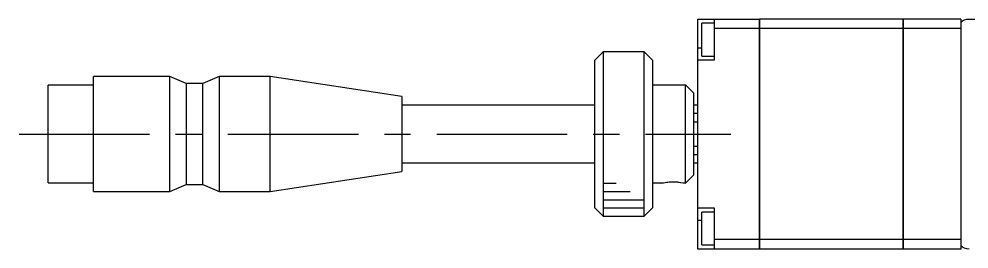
# Model space of a CAD drawing. Extents: x 0 to 698, y -8 to 617.
# Drawn here: x 357.6 to 473.1, y 281.9 to 309.9 of the extents above; entities that cross this region are included whole.
import ezdxf

# ---------------------------------------------------------------- set-up
doc = ezdxf.new("R2010")
doc.units = 0
doc.header["$LTSCALE"] = 0.5
doc.linetypes.add('CENTER', pattern=[50.8, 31.75, -6.35, 6.35, -6.35])
for name, color, linetype in [('MSM_CENTER', 1, 'CENTER'), ('MSM_CONTINUOUS', 7, 'CONTINUOUS'), ('MSM_NARROW', 5, 'CONTINUOUS')]:
    doc.layers.add(name, color=color, linetype=linetype)

msp = doc.modelspace()

# ---------------------------------------------------------------- linework, layer by layer
at = {"layer": 'MSM_CENTER'}
msp.add_line((357.57, 295.84), (444.17, 295.85), dxfattribs=at)
at = {"layer": 'MSM_CONTINUOUS'}
for p, q in [((440.12, 281.85), (440.12, 309.85)), ((440.12, 309.85), (447.62, 309.85)), ((442.12, 309.85), (442.12, 304.85)), ((447.62, 281.85), (447.62, 309.85)), ((447.62, 309.84), (447.63, 309.84)), ((447.63, 309.85), (447.63, 281.85)), ((465.12, 309.85), (447.63, 309.85)), ((465.12, 281.85), (465.12, 309.85)), ((465.12, 309.84), (465.13, 309.84)), ((472.12, 309.85), (465.13, 309.85)), ((465.13, 309.85), (465.13, 281.85)), ((472.12, 309.85), (472.12, 281.85)), ((473.12, 309.85), (492.62, 309.86)), ((442.12, 309.35), (440.62, 309.35)), ((440.62, 305.35), (440.62, 309.35)), ((447.62, 308.7), (442.12, 308.7)), ((447.62, 308.69), (447.63, 308.69)), ((465.12, 308.7), (447.63, 308.7)), ((465.12, 308.69), (465.13, 308.69)), ((472.12, 308.7), (465.13, 308.7)), ((472.12, 309.47), (472.12, 309.45)), ((440.12, 306.35), (440.62, 306.35)), ((428.62, 305.85), (427.62, 304.85)), ((433.62, 305.85), (428.62, 305.85)), ((428.62, 305.85), (428.62, 285.85)), ((434.62, 304.85), (433.62, 305.85)), ((433.62, 285.85), (433.62, 305.85)), ((440.62, 305.35), (442.12, 305.35)), ((427.62, 286.85), (427.62, 304.85)), ((434.62, 304.85), (434.62, 286.85)), ((442.12, 304.85), (440.12, 304.85)), ((375.92, 302.84), (366.62, 302.84)), ((366.62, 288.84), (366.62, 302.84)), ((377.92, 301.99), (375.92, 302.84)), ((375.92, 288.84), (375.92, 302.84)), ((381.92, 302.84), (379.92, 301.99)), ((388.12, 302.84), (381.92, 302.84)), ((381.92, 302.84), (381.92, 288.84)), ((404.12, 300.42), (388.12, 302.84)), ((388.12, 288.84), (388.12, 302.84)), ((366.62, 301.79), (361.12, 301.79)), ((361.12, 289.89), (361.12, 301.79)), ((379.92, 301.99), (377.92, 301.99)), ((377.92, 301.99), (377.92, 289.69)), ((379.92, 289.69), (379.92, 301.99)), ((434.62, 301.85), (438.62, 301.85)), ((438.62, 289.85), (438.62, 301.85)), ((439.62, 300.85), (438.62, 301.85)), ((439.62, 300.85), (439.62, 290.85)), ((404.12, 300.42), (404.12, 291.28)), ((427.62, 299.35), (404.12, 299.35)), ((440.12, 299.35), (439.62, 299.35)), ((440.12, 298.35), (439.62, 298.35)), ((439.62, 297.35), (440.12, 297.35)), ((440.12, 294.35), (439.62, 294.35)), ((404.12, 292.35), (427.62, 292.35)), ((439.62, 293.35), (440.12, 293.35)), ((439.62, 292.35), (440.12, 292.35)), ((388.12, 288.84), (404.12, 291.28)), ((438.62, 289.85), (439.62, 290.85)), ((361.12, 289.89), (366.62, 289.89)), ((375.92, 288.84), (377.92, 289.69)), ((377.92, 289.69), (379.92, 289.69)), ((379.92, 289.69), (381.92, 288.84)), ((435.87, 289.85), (434.62, 289.85)), ((435.87, 289.85), (435.87, 289.85)), ((438.62, 289.85), (438.37, 289.85)), ((366.62, 288.84), (375.92, 288.84)), ((381.92, 288.84), (388.12, 288.84)), ((427.62, 286.85), (428.62, 285.85)), ((433.62, 285.85), (434.62, 286.85)), ((440.12, 286.85), (442.12, 286.85)), ((442.12, 286.85), (442.12, 281.85)), ((428.62, 285.85), (433.62, 285.85)), ((442.12, 286.35), (440.62, 286.35)), ((440.62, 282.35), (440.62, 286.35)), ((440.12, 285.35), (440.62, 285.35)), ((440.62, 282.35), (442.12, 282.35)), ((447.62, 283.01), (442.12, 283.01)), ((447.62, 283.01), (447.63, 283.01)), ((465.12, 283.01), (447.63, 283.01)), ((465.12, 283.01), (465.13, 283.01)), ((472.12, 283.01), (465.13, 283.01)), ((472.12, 282.26), (472.12, 282.24)), ((447.62, 281.85), (440.12, 281.85)), ((447.62, 281.86), (447.63, 281.86)), ((465.12, 281.85), (447.63, 281.85)), ((465.12, 281.86), (465.13, 281.86)), ((472.12, 281.85), (465.13, 281.85))]:
    msp.add_line(p, q, dxfattribs=at)
at = {"layer": 'MSM_CONTINUOUS', "extrusion": (0, 0, -1)}
for centre, start, end in [((-473.12, 308.35), 48.1818, 89.9922), ((-473.12, 283.35), 269.9922, 311.8025)]:
    msp.add_arc(centre, 1.5, start, end, dxfattribs=at)
at = {"layer": 'MSM_CONTINUOUS'}
msp.add_arc((437.12, 283.98), 6, 77.9835, 102.0322, dxfattribs=at)
at = {"layer": 'MSM_NARROW'}
for p, q in [((428.62, 289.85), (430.22, 289.85)), ((438.38, 289.91), (438.62, 289.85)), ((438.62, 289.85), (438.62, 289.85)), ((428.62, 288.85), (431.92, 288.85)), ((428.62, 287.85), (433.62, 287.85)), ((428.62, 286.85), (433.62, 286.85))]:
    msp.add_line(p, q, dxfattribs=at)
at = {"layer": 'MSM_NARROW', "extrusion": (0, 0, -1)}
msp.add_arc((-437.12, 284.06), 5.98, 75.4905, 102.2018, dxfattribs=at)

doc.saveas('drawing.dxf')
